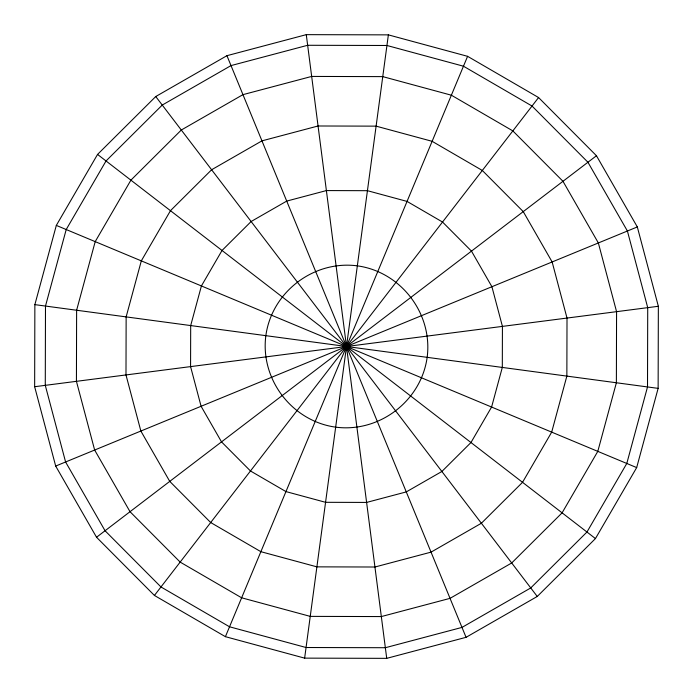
<?xml version="1.0" encoding="UTF-8"?>
<svg xmlns="http://www.w3.org/2000/svg" width="693" height="693" viewBox="0 0 693 693"><rect width="100%" height="100%" fill="white"/><g stroke="black" fill="none" stroke-linecap="round" stroke-linejoin="round"><path stroke-width="1.04" d="M34.65 386.72L34.867 304.634L56.324 225.407L97.548 154.426L155.743 96.535L226.94 55.683L306.28 34.65L388.366 34.867L467.593 56.324L538.574 97.548L596.465 155.743L637.317 226.94L658.35 306.28L658.133 388.366L636.676 467.593L595.452 538.574L537.257 596.465L466.06 637.317L386.72 658.35L304.634 658.133L225.407 636.676L154.426 595.452L96.535 537.257L55.683 466.06L34.65 386.72L658.35 306.28M304.634 658.133L388.366 34.867M225.407 636.676L467.593 56.324M154.426 595.452L538.574 97.548M96.535 537.257L596.465 155.743M55.683 466.06L637.317 226.94M34.867 304.634L658.133 388.366M56.324 225.407L636.676 467.593M97.548 154.426L595.452 538.574M155.743 96.535L537.257 596.465M226.94 55.683L466.06 637.317M306.28 34.65L386.72 658.35M45.487 306.063L45.279 385.351L65.592 461.988L105.059 530.751L160.975 586.971L229.53 626.793L306.063 647.513L385.351 647.721L461.988 627.408L530.751 587.941L586.971 532.025L626.793 463.47L647.513 386.937L647.721 307.649L627.408 231.012L587.941 162.249L532.025 106.029L463.47 66.207L386.937 45.487L307.649 45.279L231.012 65.592L162.249 105.059L106.029 160.975L66.207 229.53L45.487 306.063M76.62 310.247L76.429 381.332L94.646 450.043L130.024 511.703L180.163 562.101L241.632 597.799L310.247 616.38L381.332 616.571L450.043 598.354L511.703 562.976L562.101 512.837L597.799 451.368L616.38 382.753L616.571 311.668L598.354 242.957L562.976 181.297L512.837 130.899L451.368 95.201L382.753 76.62L311.668 76.429L242.957 94.646L181.297 130.024L130.899 180.163L95.201 241.632L76.62 310.247M126.143 316.9L125.987 374.939L140.861 431.046L169.75 481.384L210.681 522.531L260.871 551.689L316.9 566.857L374.939 567.013L431.046 552.139L481.384 523.25L522.531 482.319L551.689 432.129L566.857 376.1L567.013 318.061L552.139 261.954L523.25 211.616L482.319 170.469L432.129 141.311L376.1 126.143L318.061 125.987L261.954 140.861L211.616 169.75L170.469 210.681L141.311 260.871L126.143 316.9M190.688 325.571L190.575 366.606L201.091 406.28L221.517 441.874L250.468 470.971L285.949 491.588L325.571 502.312L366.606 502.425L406.28 491.909L441.874 471.483L470.971 442.532L491.588 407.051L502.312 367.429L502.425 326.394L491.909 286.72L471.483 251.126L442.532 222.029L407.051 201.412L367.429 190.688L326.394 190.575L286.72 201.091L251.126 221.517L222.029 250.468L201.412 285.949L190.688 325.571M265.843 335.663C260.118 379.374 291.996 421.145 335.663 427.157C379.374 432.882 421.145 401.004 427.157 357.337C432.882 313.626 401.004 271.855 357.337 265.843C313.626 260.118 271.855 291.996 265.843 335.663"/></g></svg>
